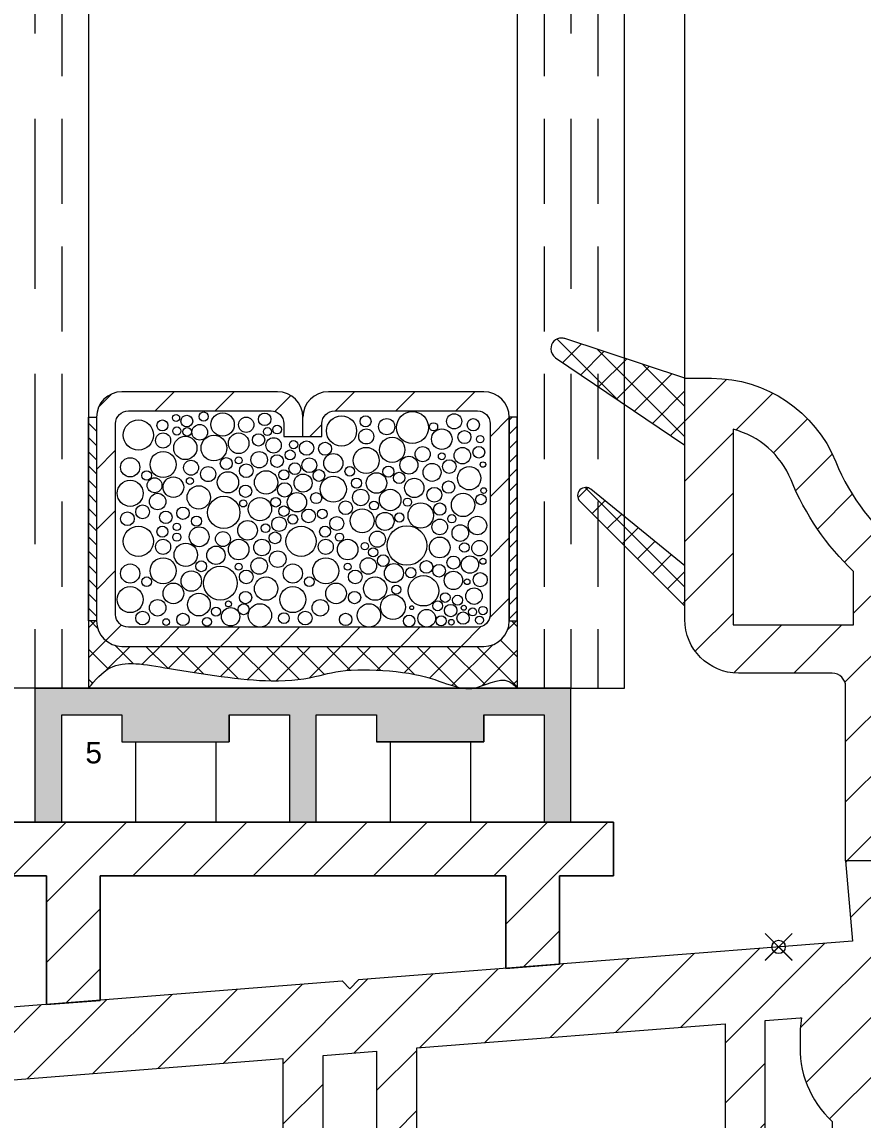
# Model space of a CAD drawing. Header units: millimetres. Extents: x -20000 to 230000, y -17405 to 25402.
# Drawn here: x 146578.27 to 146609.65, y -12508.94 to -12467.97 of the extents above; entities that cross this region are included whole.
import ezdxf

# ---------------------------------------------------------------- set-up
doc = ezdxf.new("R2010")
doc.units = ezdxf.units.MM
doc.header["$PDMODE"] = 35
doc.header["$PDSIZE"] = 0.5
doc.linetypes.add('CACHE', pattern=[9.524999999999999, 6.35, -3.175])
doc.layers.get('0').update_dxf_attribs({"lineweight": 13})
doc.layers.get('Defpoints').update_dxf_attribs({"true_color": 0xc2a584})
doc.layers.add('0 - Invisible', color=43, linetype='Continuous', lineweight=0, plot=False)
for name, color, linetype, lineweight in [('1 - Acier', 160, 'Continuous', 13), ('1 - Cotation', 32, 'Continuous', 13), ('1 - Joint', 7, 'Continuous', 13), ('1 - PVC', 7, 'Continuous', 13), ('1 - Silicone', 40, 'Continuous', 13), ('1 - Vitrage', 252, 'Continuous', 13)]:
    doc.layers.add(name, color=color, linetype=linetype, lineweight=lineweight)
doc.styles.get("Standard").update_dxf_attribs({"font": 'ARIALUNI.TTF'})
doc.styles.add('Texte Poralu', font='tahomabd.ttf')
doc.dimstyles.new('100 - 1000', dxfattribs={"dimtxt": 15, "dimasz": 15, "dimexe": 5, "dimexo": 2.5, "dimgap": 8, "dimtad": 1, "dimdec": 1, "dimtxsty": 'Texte Poralu', "dimcen": 10, "dimazin": 0, "dimtfac": 1, "dimtdec": 1, "dimtmove": 0, "dimatfit": 3, "dimfxl": 1, "dimarcsym": 0})
doc.dimstyles.new('30 - 1000', dxfattribs={"dimtxt": 10, "dimasz": 10, "dimexe": 5, "dimexo": 2.5, "dimgap": 5, "dimtad": 1, "dimdec": 1, "dimtxsty": 'Texte Poralu', "dimcen": 5, "dimazin": 0, "dimtfac": 1, "dimtdec": 1, "dimtmove": 0, "dimatfit": 3, "dimfxl": 1, "dimarcsym": 0})
pattern_1 = [(45, (-2912.384163688289, -784.688370395525), (-0.561266007566822, 0.5612660075668221), []), (135, (-2912.384163688289, -784.688370395525), (-0.5612660075668221, -0.561266007566822), [])]

# ---------------------------------------------------------------- blocks, each defined once
blk = doc.blocks.new('*D1694')
at = {"layer": 'Defpoints', "color": 0, "lineweight": -2, "transparency": 16777216}
blk.add_line((147840.0000000001, -11795.66835877718), (147875.9922766959, -11795.66835877718), dxfattribs=at)
at = {"layer": 'Defpoints', "color": 0, "transparency": 16777216}
for p in [(147837.5000000001, -11795.66835877718), (147837.5000000002, -11795.66835877718), (143000, -14005.6683587772)]:
    blk.add_point(p, dxfattribs=at)
at = {"layer": 'Defpoints', "color": 0, "transparency": 16777216, "insert": (147859.2461383481, -11785.46352331714), "char_height": 10, "attachment_point": 5, "style": 'Texte Poralu'}
blk.add_mtext('2210', dxfattribs=at)
blk = doc.blocks.new('*D1695')
at = {"layer": 'Defpoints', "color": 0, "lineweight": -2, "transparency": 16777216}
blk.add_line((148120.0000000001, -11615.66835877718), (148155.9922766959, -11615.66835877718), dxfattribs=at)
at = {"layer": 'Defpoints', "color": 0, "transparency": 16777216}
for p in [(148117.5000000001, -11615.66835877718), (148117.5000000002, -11615.66835877718), (143000, -14005.6683587772)]:
    blk.add_point(p, dxfattribs=at)
at = {"layer": 'Defpoints', "color": 0, "transparency": 16777216, "insert": (148139.2461383481, -11605.46016535878), "char_height": 10, "attachment_point": 5, "style": 'Texte Poralu'}
blk.add_mtext('2390', dxfattribs=at)
blk = doc.blocks.new('*D1696')
at = {"layer": 'Defpoints', "color": 0, "lineweight": -2, "transparency": 16777216}
blk.add_line((148420.0000000001, -11505.6683587772), (148455.9922766959, -11505.6683587772), dxfattribs=at)
at = {"layer": 'Defpoints', "color": 0, "transparency": 16777216}
for p in [(148417.5000000001, -11505.6683587772), (148417.5000000001, -11505.6683587772), (143000, -14005.6683587772)]:
    blk.add_point(p, dxfattribs=at)
at = {"layer": 'Defpoints', "color": 0, "transparency": 16777216, "insert": (148439.246138348, -11495.46352331716), "char_height": 10, "attachment_point": 5, "style": 'Texte Poralu'}
blk.add_mtext('2500', dxfattribs=at)
blk = doc.blocks.new('*D1697')
at = {"layer": 'Defpoints', "color": 0, "lineweight": -2, "transparency": 16777216}
blk.add_line((147750.0000000001, -11805.66835877718), (147785.9922766962, -11805.66835877718), dxfattribs=at)
at = {"layer": 'Defpoints', "color": 0, "transparency": 16777216}
for p in [(147747.5000000001, -11805.66835877718), (147747.5000000005, -11805.66835877718), (143000, -14005.6683587772)]:
    blk.add_point(p, dxfattribs=at)
at = {"layer": 'Defpoints', "color": 0, "transparency": 16777216, "insert": (147769.2461383484, -11795.46352331714), "char_height": 10, "attachment_point": 5, "style": 'Texte Poralu'}
blk.add_mtext('2200', dxfattribs=at)
blk = doc.blocks.new('Rehau - DL178')
at = {"layer": '1 - PVC', "linetype": 'ByBlock'}
h = blk.add_hatch(dxfattribs=at)
h.set_pattern_fill('ANSI31', color=256, scale=0.5, style=0)
h.set_pattern_definition([(45, (178, 0), (-1.122532015133644, 1.122532015133644), [])])
h.paths.add_polyline_path([(121.7999999146963, 17.00058414602526, -0.4142991111666965), (119.8000000000029, 15), (118, 15), (3, 15), (3, 6.5), (3.766506847430719, 2.364487062906846, -0.04585421524098007), (3.799999999572024, 1.999958484385079, -0.4142074825651207), (1.80000000000291, 0), (0, 0), (1.455191522836685e-11, 32.0575640273164, -0.3969634610393625), (0.9407820716151036, 33.05580910592107), (118, 39.99999999999999), (118, 82.11598111863714, -0.3394542588634028), (119.4823619097879, 84.04783277120441), (130.5, 87), (132, 87), (132, 83.99474411166739, -0.3394542588643648), (131.8517638090125, 83.80155894643394), (130.7517638090212, 83.50681483471999, -0.4931454260308514), (130.5, 83.70000000001164), (130.5, 84.84096761187539), (127, 83.9031454383512), (127, 80.0968545616488), (130.5, 79.15903238812461), (130.5, 80.29999999998836, -0.4931454260311683), (130.7517638090212, 80.49318516528001), (131.851763809027, 80.19844105356606, -0.3394542588634323), (132, 80.00525588833261), (132, 77.5), (130.5, 77.5), (130.5, 62.22787593817338, 0.4374089726786848), (131.5784590957337, 61.23095860442845), (147.7210279193532, 62.50140632339753), (147.7218878971762, 62.50147400511195), (148, 62.22336190228818), (148.3256274349114, 62.5489893372287), (166.7624659905705, 63.99999999999999), (166.5, 67), (169, 67), (169, 61.5), (168.5, 61.5, 0.4142135623733614), (167.5, 60.5), (167.5, 60, 0.4142135623730951), (168.5, 59), (174.3000000000029, 59, 0.4142135623730951), (175.3000000000029, 60), (175.3000000000029, 64.29999999998836), (173, 64.29999999998836), (173, 67), (177, 67, -0.4142135623730951), (178, 66), (178, 25.90000000002328), (178, 3, -0.4142135623730951), (175, 0), (175, 15.40000000002328, -0.2360679774998377), (174.1999999999971, 17, -0.0458490148789121), (174.2334931525693, 17.36448706290685), (175, 21.5), (175, 23), (169.6999999999971, 23, 0.414213562373124), (168.6999999999971, 22), (168.6999999999971, 21.5, 0.4142135623730951), (169.6999999999971, 20.5), (170.1999999999971, 20.5), (170.1999999999971, 16, -0.4142135623730951), (169.6999999999971, 15.5), (161, 15.5), (161, 18.20000000001164), (166, 18.20000000001164), (166, 23.20000000001164), (148, 23.20000000001164), (134, 23.20000000001164), (134, 18.20000000001164), (139, 18.20000000001164), (139, 15.5), (131.8000000000029, 15.5, -0.4142135623730951), (131.3000000000029, 16), (131.3000000000029, 23), (121, 23), (121, 21.5), (121.7665068474307, 17.36448706290685, -0.0457758433759491)])
h.paths.add_polyline_path([(145.5, 59.61825869936728), (145.5, 56.90000000002328), (147, 56.90000000002328), (147, 59.73631125956308), (149, 59.89371467323507), (149, 56.90000000002328), (150.5, 56.90000000002328), (150.5, 60.01176723343088), (162, 60.91683686192845), (162, 56.90000000002328), (163.5, 56.90000000002328), (163.5, 61.03488942218245), (164.8000000000029, 61.13720164104598), (164.8560553819698, 61.1416132953018, 0.0605511267435118), (164.8084556077374, 60.25, 0.22796380476052), (166, 57.27236366062425), (166, 57.10172465076903), (166, 25.90000000002329), (130.1999999999971, 25.90000000002328), (130.1999999999971, 57.56843380007194), (130.1999999999971, 58.41412258491619), (133.6999999999971, 58.68957855878398)], flags=16)
h.paths.add_polyline_path([(128.1999999999971, 43), (120.6999999999971, 42.99999999999999), (120.6999999999971, 67), (128.1999999999971, 67)], flags=16)
h.paths.add_polyline_path([(128.1999999999971, 69), (120.6999999999971, 69), (120.6999999999971, 81.57885222707408), (124.6999999999971, 82.65064899681603), (124.6999999999971, 80.48051805567229, 0.339454258863445), (126.7753066737205, 77.77592574205482), (128.1999999999971, 77.39418031577952)], flags=16)
h.paths.add_polyline_path([(128.1999999999971, 41.00000000000001), (128.1999999999971, 25.70000000001164), (126.3000000000029, 25.70000000001164), (124, 25.70000000001164), (120, 25.70000000001165), (120, 37.413897450082, 0.3275382217185201), (120.6999999999971, 38.3678366515087), (120.6999999999971, 41)], flags=16)
h.paths.add_polyline_path([(168.3000000000029, 56.29999999998835), (168.6999999999971, 56.29999999998835), (168.6999999999971, 55.5, 0.5773502691896265), (170.1999999999971, 54.63397459621774), (170.1999999999971, 56.29999999998836), (171.8000000000029, 56.29999999998836), (171.8000000000029, 54.63397459621774, 0.5773502691896188), (173.3000000000029, 55.5), (173.3000000000029, 56.29999999998835), (175.3000000000029, 56.29999999998836), (175.3000000000029, 45), (168.3000000000029, 44.99999999999999)], flags=16)
h.paths.add_polyline_path([(168.3000000000029, 43), (175.3000000000029, 43), (175.3000000000029, 25.70000000001164), (168.3000000000029, 25.70000000001164)], flags=16)
h.paths.add_polyline_path([(118, 37.29525338229724), (118, 17.70000000001165), (115.3000000000029, 17.70000000001164), (82.30000000000291, 17.70000000001164), (82.30000000000292, 35.17745677212952)], flags=16)
h.paths.add_polyline_path([(80, 35.04101609415375), (80, 17.70000000001164), (62.30000000000292, 17.70000000001164), (62.30000000000292, 33.99101609416539)], flags=16)
h.paths.add_polyline_path([(60, 33.85457541618962), (60.00000000000001, 17.70000000001164), (42.30000000000291, 17.70000000001164), (42.3000000000029, 32.80457541620126)], flags=16)
h.paths.add_polyline_path([(40, 32.66813473822549), (40, 17.70000000001164), (22.30000000000291, 17.70000000001164), (22.30000000000291, 31.61813473823713)], flags=16)
h.paths.add_polyline_path([(20, 31.48169406026136), (20, 17.70000000001164), (2.700000000011641, 17.70000000001164), (2.700000000011641, 30.4554228738416)], flags=16)
at = {"layer": '0 - Invisible'}
blk.add_point((164, 63.78258921149849), dxfattribs=at)
at = {"layer": '1 - PVC', "linetype": 'ByBlock'}
blk.add_lwpolyline([(169, 67), (166.5, 67), (166.7624659905705, 64), (148.3256274349114, 62.5489893372287), (148, 62.22336190228816), (147.7218878971762, 62.50147400511196), (147.7210279193532, 62.50140632339753), (131.5784590957337, 61.23095860442845, -0.437408972678685)], format="xyb", dxfattribs=at)
blk.add_lwpolyline([(145.5, 59.61825869936729), (145.5, 56.90000000002328), (147, 56.90000000002328), (147, 59.73631125956308), (149, 59.89371467323508), (149, 56.90000000002328), (150.5, 56.90000000002328), (150.5, 60.01176723343087), (162, 60.91683686192846), (162, 56.90000000002328), (163.5, 56.90000000002328), (163.5, 61.03488942218246), (164.8000000000029, 61.13720164104598), (164.8560553819698, 61.1416132953018, 0.0605511267435118), (164.8084556077374, 60.25, 0.2279638047605199), (166, 57.27236366062425), (166, 57.10172465076903), (166, 25.90000000002328), (130.1999999999971, 25.90000000002328), (130.1999999999971, 57.56843380007194), (130.1999999999971, 58.41412258491619), (133.6999999999971, 58.68957855878398), (145.5, 59.61825869936729)], format="xyb", close=True, dxfattribs=at)
blk = doc.blocks.new('*U368')
blk.add_blockref('Rehau - DL178', (-75, -10.00000000001819))
blk = doc.blocks.new('*D1764')
at = {"layer": '1 - Cotation', "color": 0, "lineweight": -2, "transparency": 16777216}
for p, q in [((146520.0000000001, -11805.66835877718), (146867.4999999999, -11805.66835877718)), ((146862.4999999999, -11820.66835877718), (146862.4999999999, -12541.26779066064)), ((146620, -12556.26779066064), (146867.4999999999, -12556.26779066064))]:
    blk.add_line(p, q, dxfattribs=at)
at = {"layer": '1 - Cotation', "color": 0, "transparency": 16777216}
for points in [[(146859.9999999999, -11820.66835877718), (146864.9999999999, -11820.66835877718), (146862.4999999999, -11805.66835877718)], [(146859.9999999999, -12541.26779066064), (146864.9999999999, -12541.26779066064), (146862.4999999999, -12556.26779066064)]]:
    blk.add_solid(points, dxfattribs=at)
at = {"layer": 'Defpoints', "color": 0, "transparency": 16777216}
for p in [(146517.5000000001, -11805.66835877718), (146617.5, -12556.26779066064), (146862.4999999999, -12556.26779066064)]:
    blk.add_point(p, dxfattribs=at)
at = {"layer": '1 - Cotation', "color": 0, "transparency": 16777216, "insert": (146846.9999999999, -12180.96807471888), "char_height": 15, "attachment_point": 5, "rotation": 90, "style": 'Texte Poralu'}
blk.add_mtext('H', dxfattribs=at)
blk = doc.blocks.new('*U291')
at = {"layer": '1 - Acier'}
h = blk.add_hatch(dxfattribs=at)
h.set_pattern_fill('ANSI31', color=256, scale=0.5, style=0)
h.set_pattern_definition([(45, (-53.19801074219868, 0), (-1.122532015133644, 1.122532015133644), [])])
h.paths.add_polyline_path([(-1.1875, 10.3477518648142, -0.4142135623730951), (-0.7124999999941792, 9.872751864837483), (-0.7124999999941792, 9.38908773806179), (0, 9.38908773806179), (0, 10.11025186482584, 0.4142135623730951), (-0.9499999999970896, 11.06025186483748), (-6.75, 11.06025186483748, 0.4142135623730951), (-7.69999999999709, 10.11025186482584), (-7.69999999999709, 2.510251864849124, 0.4142135623730951), (-6.75, 1.560251864837483), (6.75, 1.560251864837483, 0.4142135623730951), (7.69999999999709, 2.510251864849124), (7.69999999999709, 10.11025186482584, 0.4142135623730951), (6.75, 11.06025186483748), (0.9499999999970896, 11.06025186483748, 0.4142135623730951), (0, 10.11025186482584), (0, 9.38908773806179), (0.7124999999941792, 9.38908773806179), (0.7124999999941792, 9.872751864837483, -0.4142135623730951), (1.1875, 10.3477518648142), (6.51249999999709, 10.3477518648142, -0.4142135623730951), (6.98750000000291, 9.872751864837483), (6.98750000000291, 2.747751864837483, -0.4142135623730951), (6.51249999999709, 2.272751864860766), (-6.51249999999709, 2.272751864860766, -0.4142135623730951), (-6.98750000000291, 2.747751864837483), (-6.98750000000291, 9.872751864837483, -0.4142135623730951), (-6.51249999999709, 10.3477518648142)])
at = {"layer": '1 - Silicone'}
h = blk.add_hatch(dxfattribs=at)
h.set_pattern_fill('ANSI31', color=256, scale=3, style=0)
h.set_pattern_definition([(135, (89.459622366252, 19.91780985944206), (0.2651650429449553, 0.2651650429449554), [])])
h.paths.add_polyline_path([(-8, 2.510251864849124), (-7.69999999999709, 2.510251864849124), (-7.69999999999709, 10.11025186482584), (-8, 10.11025186482584)])
h = blk.add_hatch(dxfattribs=at)
h.set_pattern_fill('ANSI31', color=256, scale=3, style=0)
h.set_pattern_definition([(45, (-89.459622366252, 19.91780985944206), (-0.2651650429449553, 0.2651650429449554), [])])
h.paths.add_polyline_path([(8, 10.11025186482584), (7.69999999999709, 10.11025186482584), (7.69999999999709, 2.510251864849124), (8, 2.510251864849124)])
h = blk.add_hatch(dxfattribs=at)
h.set_pattern_fill('ANSI37', color=256, scale=0.25, style=0)
h.set_pattern_definition([(45, (-53.19801074219868, 0), (-0.561266007566822, 0.5612660075668221), []), (135, (-53.19801074219868, 0), (-0.5612660075668221, -0.561266007566822), [])])
edge = h.paths.add_edge_path()
edge.add_arc((-6.749999999992724, 2.510251864841848), 0.9500000000043655, 179.9999999995612, 269.99999999956117, ccw=False)
edge.add_line((-7.69999999999709, 2.510251864849124), (-8, 2.510251864849124))
edge.add_line((-8, 2.510251864849124), (-8, 0))
edge.add_spline(control_points=[(-8, 0), (-7.749158888022066, 0.2996287426212803), (-7.065668919633026, 1.116054878686555), (-5.050182198901894, 0.7290615459787659), (-1.226558868540451, 0.1279857424087822), (0.4831784656707896, 0.4120076916296966), (1.645613551969291, 0.7486455142498016), (4.917681798557169, 0.5669472817680798), (6.112650846815086, -0.4317161049693823), (7.446598670867388, 0.541274897637777), (7.900112834409811, 0.09769838355714455), (8, 0)], knot_values=[0, 0, 0, 0, 1.112924404751499, 3.032488016889314, 5.381324647368125, 7.006547889452079, 8.100712161957654, 8.980185514189818, 10.78481852566003, 12.19025272182816, 12.5872383566303, 12.5872383566303, 12.5872383566303, 12.5872383566303], degree=3, periodic=0)
edge.add_line((8, -1.313833515139207e-16), (8, 2.510251864849124))
edge.add_line((8, 2.510251864849124), (7.69999999999709, 2.510251864849124))
edge.add_arc((6.749999999992724, 2.510251864841848), 0.9500000000043655, -89.99999999956123, 4.3877435018657707e-10, ccw=False)
edge.add_line((6.75, 1.560251864837483), (-6.75, 1.560251864837483))
at = {"layer": '0 - Invisible'}
for p, q in [((-8, 2.510251864849124), (-8, 0)), ((8, 2.510251864849124), (8, -1.307277034172193e-16))]:
    blk.add_line(p, q, dxfattribs=at)
at = {"layer": '1 - Acier'}
blk.add_lwpolyline([(0, 9.38908773806179), (0, 10.11025186482584, 0.414213562373095), (-0.9499999999970896, 11.06025186483748), (-6.75, 11.06025186483748, 0.414213562373095), (-7.69999999999709, 10.11025186482584), (-7.69999999999709, 2.510251864849124, 0.414213562373095), (-6.75, 1.560251864837483), (6.75, 1.560251864837483, 0.414213562373095), (7.69999999999709, 2.510251864849124), (7.69999999999709, 10.11025186482584, 0.414213562373095), (6.75, 11.06025186483748), (0.9499999999970896, 11.06025186483748, 0.414213562373095), (0, 10.11025186482584)], format="xyb", dxfattribs=at)
blk.add_lwpolyline([(0.7124999999941792, 9.38908773806179), (0.7124999999941792, 9.872751864837483, -0.414213562373095), (1.1875, 10.3477518648142), (6.51249999999709, 10.3477518648142, -0.414213562373095), (6.98750000000291, 9.872751864837483), (6.98750000000291, 2.747751864837483, -0.414213562373095), (6.51249999999709, 2.272751864860766), (-6.51249999999709, 2.272751864860766, -0.414213562373095), (-6.98750000000291, 2.747751864837483), (-6.98750000000291, 9.872751864837483, -0.414213562373095), (-6.51249999999709, 10.3477518648142), (-1.1875, 10.3477518648142, -0.414213562373095), (-0.7124999999941792, 9.872751864837483), (-0.7124999999941792, 9.38908773806179)], format="xyb", close=True, dxfattribs=at)
at = {"layer": '1 - PVC'}
for centre, radius in [((-3.704551276110578, 10.13459974146099), 0.1706840304579873), ((-2.9942533528083, 9.836914076586254), 0.4350627535295644), ((-1.424754199746531, 10.03242908604443), 0.23174295410294), ((4.086012864951044, 9.723909323860426), 0.5965953680038724), ((-6.137497066985816, 9.444137261423748), 0.5630221853439252), ((-5.241780187585391, 9.8022279246361), 0.2047352622431617), ((-4.729942031975952, 10.08358506078366), 0.1304911944690592), ((-4.331740212684963, 9.965691577497637), 0.2186615354125711), ((-3.849088644201402, 9.547813578421483), 0.2933412438399373), ((-2.115735816900269, 9.827806057000998), 0.2860947211152762), ((1.441539900013595, 9.597604605660308), 0.5630221853439252), ((2.33725677941402, 9.95569526887266), 0.2047352622431617), ((3.126904186618049, 9.7572517155495), 0.3023552766260995), ((4.87468716406147, 9.751072239887435), 0.153551232507084), ((5.642444611657993, 9.955695558921434), 0.2826706941264143), ((6.359018029499566, 9.827806057000998), 0.2288759560871696), ((-5.21618795854738, 9.239514232438523), 0.2815106643214449), ((-4.704349802937941, 9.597604895650875), 0.153551232507084), ((-4.322448524762876, 9.564384946745122), 0.159941097440524), ((-3.321527250576764, 8.959829485131195), 0.479233124035237), ((-2.397246909575188, 9.13720257289242), 0.3838787237936003), ((-1.655081691031228, 9.265092074812856), 0.2303274912864026), ((-1.322386568615912, 9.572027053276543), 0.1491651863775305), ((-0.9640996455273125, 9.64876058039954), 0.1638331219848229), ((2.362849008452031, 9.392981576675083), 0.2815106643214449), ((5.181790057424223, 9.290669917187188), 0.3838787237936003), ((6.026323335448978, 9.367403734300751), 0.2427728045124336), ((6.61493732148665, 9.290669917187188), 0.1378062042965978), ((-4.386974135530181, 8.961626380507369), 0.4350627535295644), ((-1.092059505681391, 9.060469045769423), 0.286121301862599), ((-0.3498938587872544, 9.086046888143755), 0.1556669747409229), ((0.1363524961197982, 8.958157386281528), 0.2671750342862675), ((0.8273341132880887, 8.932579253916629), 0.241396616526147), ((3.331837526406161, 8.89254573659855), 0.4718566315283974), ((4.469553095346782, 8.732422394386958), 0.2818196533036593), ((6.563753291746252, 8.8046897520544), 0.2186426451905882), ((-5.21618795854738, 8.344287429295946), 0.4862459265646066), ((-2.859523877559695, 8.382427108968841), 0.2228452763525326), ((-2.397246909575188, 8.49775506358128), 0.1279594318143609), ((-1.629489461993217, 8.523332905955613), 0.3071028933647995), ((-0.9640996455273125, 8.472177221206948), 0.2359395261562955), ((-0.477853290605708, 8.702378382557072), 0.1863038658380646), ((1.134437006650842, 8.395443404093385), 0.3582869231007635), ((2.362849008452031, 8.497754773590714), 0.4862459265646066), ((3.954380619048607, 8.321133011661004), 0.3351559899443361), ((5.181790057424223, 8.65122240781784), 0.1279594318143609), ((5.949547505020746, 8.676800250192173), 0.3071028933647995), ((-6.444599960363121, 8.241976059798617), 0.3582869231007635), ((-4.171716697979718, 8.227095487731276), 0.2791177461331245), ((-3.535752278345171, 7.988507714733714), 0.2815984581081064), ((-2.115735816900269, 8.114086267945822), 0.2559188636287217), ((-0.2987102574115852, 8.190820085059386), 0.2200702266678735), ((0.2387201272504171, 8.318709586921614), 0.2756123009411156), ((1.748642793376348, 8.08850842557149), 0.1791434615503249), ((3.189364977821242, 8.077753517689416), 0.2094311075041148), ((4.819023803225718, 8.050400777196046), 0.333805417815091), ((5.463301150099142, 8.267553612182382), 0.2559188636287217), ((6.205466368643101, 7.832729421847034), 0.4350627535295644), ((6.717304952602717, 8.344287719286513), 0.1023676311216377), ((-5.830394173623063, 7.93504108133493), 0.1791434615503249), ((-5.53449759731302, 7.571228680782951), 0.2767394945523292), ((-4.832309663106571, 7.500216600950807), 0.3838787237934866), ((-4.218175137764774, 7.727159267175011), 0.1299664162407809), ((-2.79809549608035, 7.68063964281464), 0.3971609110899639), ((-1.373570598356309, 7.679262077610474), 0.4350627535295644), ((-0.7081807818904053, 7.960619213699829), 0.1863042777245166), ((0.008393064315896481, 7.653684235236142), 0.3366046100935174), ((0.5970070503390161, 7.93504108133493), 0.2186426451905882), ((1.134437006650842, 7.423483073827811), 0.4862463549151244), ((1.996931690897327, 7.647097596054664), 0.1894763028313595), ((2.74672730389284, 7.653683945187367), 0.3838787237934866), ((3.592520993843209, 7.843158845498692), 0.2104071936765576), ((4.157249139272608, 7.47180047078291), 0.3608901064208443), ((-6.444599960363121, 7.27001572959125), 0.4862463549151244), ((-3.886255396006163, 7.117213119461667), 0.4350627535295644), ((-2.141327617588104, 7.346749256714247), 0.2303270629358849), ((-0.6825889812025707, 7.397905231453478), 0.2671755278788019), ((2.158113317855168, 7.116548095364124), 0.3071033217153172), ((3.256471613014583, 7.021778010268463), 0.400980866707926), ((4.902132789895404, 7.214644779072842), 0.276379983369832), ((5.437709349411307, 7.500216600950807), 0.2303270629358849), ((6.742896753290552, 7.372327389079146), 0.1054638133756591), ((-5.420923649144243, 6.963080751127563), 0.3071033217153172), ((-2.951408347231336, 6.556981076748343), 0.6020465559035129), ((-2.227172892075032, 6.892002234148094), 0.1318541994003092), ((-1.60389766129083, 6.681723904970568), 0.4350623251790466), ((-1.015283675253158, 6.937502908753231), 0.1791434615504386), ((-0.2219344269833528, 6.937502908753231), 0.3619205064893056), ((0.4946389908727724, 7.090970252989791), 0.2062435416014411), ((1.59509156087006, 6.732879589719232), 0.2557790037435552), ((2.651479486492462, 6.813138493278529), 0.1641885285907497), ((3.9012115157675, 6.939520133717451), 0.1532058727340186), ((5.975139305708581, 6.835191249207128), 0.4350623251790466), ((6.640529122174485, 7.039814568241127), 0.1948857575772109), ((-6.546967591479188, 6.323633241758216), 0.2571943040343269), ((-5.983945406129351, 6.579412245482672), 0.2557790037435552), ((-5.113820327431313, 6.374789216497447), 0.23174295410294), ((-4.47402274000342, 6.528256560734008), 0.2303270629358849), ((-0.7081807818904053, 6.604990087857004), 0.1948857575772109), ((0.2131283265480306, 6.425944901246112), 0.2571938778071938), ((0.7249664821574697, 6.502678718359675), 0.1791434615504386), ((2.209297347595566, 6.246899714635219), 0.4469304678795466), ((3.061862370930612, 6.22275853951578), 0.337742012793532), ((4.396252001519315, 6.443177703855326), 0.4744361557911534), ((5.105014226995991, 6.681723904970568), 0.2303270629358849), ((-4.704349802937941, 6.016698553226888), 0.1378060966446493), ((-3.968331972893793, 6.23294094656012), 0.1887313055500331), ((-2.064552215510048, 5.88880905136466), 0.3664117266817788), ((-0.8873242434492568, 6.119010212772992), 0.2756125910329357), ((-0.375485659489641, 6.298055399383884), 0.1809598086996435), ((1.262396438454743, 6.144588055147324), 0.2609819688968519), ((3.598715452477336, 6.366909478529124), 0.170778152640939), ((5.105014226995991, 6.016698553226888), 0.2917816469250122), ((5.556164380570408, 6.320589509210549), 0.1540978381924135), ((6.512569690356031, 6.067854237975553), 0.3442194640872885), ((-6.137497066985816, 5.479562413413078), 0.5630221853439252), ((-5.241780187585391, 5.837653076625429), 0.2047352622431617), ((-4.704349802937941, 5.633030047640204), 0.153551232507084), ((-3.870769249391742, 5.649349264160264), 0.3699154485080606), ((-2.983929255104158, 5.562898631789722), 0.2770954557032161), ((-1.399162399044144, 5.965542578487657), 0.1618488378225483), ((-1.040875475955545, 5.607451915275306), 0.2201093012692652), ((-0.06838276612688787, 5.479562413413078), 0.5630221853439252), ((0.8273341132880887, 5.837653076625429), 0.2047352622431617), ((1.364764497935539, 5.633030047640204), 0.153551232507084), ((2.781046912888996, 5.559704151150072), 0.2986839400837198), ((3.882628139865119, 5.323911548708566), 0.7389233036374208), ((5.872771674592514, 5.786497391876765), 0.3091993208051624), ((-5.21618795854738, 5.274939384369645), 0.2815106643214449), ((-4.370971784053836, 4.975713158666622), 0.4350627535295644), ((-2.397246909575188, 5.17262772488175), 0.3838787237936003), ((-1.527121830862598, 5.249361252004746), 0.3091993208051624), ((0.8529263423261, 5.274939384369645), 0.2815106643214449), ((1.671867391298292, 5.17262772488175), 0.3838787237936003), ((2.311664978726185, 5.300517226743978), 0.1378060966446493), ((5.105014226995991, 5.249361252004746), 0.3872722664144502), ((6.026323335448978, 5.249361252004746), 0.1791430331998072), ((6.589345092434087, 5.223783409630414), 0.2861213537115745), ((-3.243580312817357, 4.9579438600922), 0.3418810529800306), ((-0.938507844824926, 4.814537061669398), 0.3091993208051624), ((2.622055807965808, 5.065358271676814), 0.1704230043335194), ((2.996820555301383, 4.757090889674146), 0.2163009530602672), ((5.61685238260543, 4.68664755980717), 0.2427727128522347), ((6.231058597681113, 4.609913742635399), 0.3236971775936311), ((-6.444599960363121, 4.277401211787947), 0.3582869231007635), ((-5.21618795854738, 4.379712581285276), 0.4862459265646066), ((-3.795403336058371, 4.547453097504331), 0.2018763355555447), ((-3.07942715898389, 3.916942480660509), 0.6303294889695862), ((-2.397246909575188, 4.533180215512402), 0.1279594318143609), ((-1.629489461993217, 4.558758057886735), 0.3071028933647995), ((-0.375485659489641, 4.277401211787947), 0.3582869231007635), ((0.8529263423261, 4.379712581285276), 0.4862459265646066), ((1.671867391298292, 4.533180215512402), 0.1279594318143609), ((2.439624838880263, 4.558758057886735), 0.3071028933647995), ((3.39842795667937, 4.293691541446606), 0.3549027851979092), ((4.608928414585534, 4.523694147734204), 0.2385236552073018), ((5.079422426308156, 4.379712581285276), 0.2359395890329825), ((6.717304952602717, 4.737803244555835), 0.1144380428609179), ((-5.830394173623063, 3.97046623332426), 0.1791434615503249), ((-4.163973624701612, 3.994408636237495), 0.3807645178774328), ((-2.115735816900269, 4.149511419935152), 0.2559188636287217), ((-1.373570598356309, 3.714687229541596), 0.4350627535295644), ((0.2387201272504171, 3.97046623332426), 0.1791434615503249), ((1.953378483973211, 4.149511419935152), 0.2559188636287217), ((2.69554370251717, 3.714687229541596), 0.4350627535295644), ((4.026133098173887, 4.309264634590363), 0.1920535013713769), ((4.499492978735361, 3.632633703469764), 0.5666972293700361), ((5.61685238260543, 4.021621918072924), 0.3433143821181857), ((6.61493732148665, 4.047200050437823), 0.2634507176108702), ((-6.444599960363121, 3.30544088158058), 0.4862463549151244), ((-4.832309663106571, 3.535641752940137), 0.3838787237934866), ((-0.375485659489641, 3.30544088158058), 0.4862463549151244), ((1.236804637766909, 3.535641752940137), 0.3838787237934866), ((3.484117967775092, 3.675759192148689), 0.1674285200812467), ((6.128690966565046, 3.97046623332426), 0.1055147284599594), ((6.384609830187401, 3.433330383442808), 0.3071028933646858), ((-5.420923649144243, 2.998505903058685), 0.3071033217153172), ((-3.879544732451905, 3.117324044811539), 0.4219539562993267), ((-2.141327617588104, 3.382174408703577), 0.2303270629358849), ((0.6481906517292373, 2.998505903058685), 0.3071033217153172), ((1.927786683270824, 3.382174408703577), 0.2303270629358849), ((3.360228795092553, 3.026281346479664), 0.4631901307601599), ((5.309749489242677, 3.382174408703577), 0.1809602327496846), ((5.770404043461895, 3.279862749215681), 0.1863043573527316), ((-5.983945406129351, 2.614837397472002), 0.2557790037435552), ((-3.242547903035302, 2.856374907307327), 0.1705832651466646), ((-2.695370723726228, 2.665704343962716), 0.3427093886289571), ((-2.778479710395914, 3.144277475221315), 0.1121041950472819), ((-2.213751565024722, 2.942825539706973), 0.2027216166904365), ((-1.60389766129083, 2.717149056959897), 0.4350623251790466), ((0.08516889474412892, 2.614837397472002), 0.2557790037435552), ((2.46521663958265, 2.717149056959897), 0.4350623251790466), ((4.060202620690688, 3.001524121500552), 0.07247477959026583), ((4.618736307427753, 2.607205417181831), 0.330207592204367), ((5.028238396567758, 3.075239720230456), 0.1863042777245166), ((5.514484751489363, 2.89619424357079), 0.2317433478286518), ((6.000731106396415, 2.998505903058685), 0.09225758446010592), ((6.333426228811732, 2.845038558822125), 0.1492033859373313), ((6.717304952602717, 2.89619424357079), 0.1556669747410257), ((-5.102950312546454, 2.466648268920835), 0.1249587126026353), ((-4.47402274000342, 2.563681712723337), 0.2303270629358849), ((-3.576532464358024, 2.47403550540912), 0.1654692380745701), ((-0.7081807818904053, 2.614837397472002), 0.1998345246477051), ((1.59509156087006, 2.563681712723337), 0.2303270629358849), ((3.964704716752749, 2.506379621918313), 0.2172924322320502), ((5.156198256736388, 2.512525737984106), 0.186304357352841), ((5.540076980527374, 2.461370053235441), 0.1055147284599594), ((5.975139305708581, 2.614837397472002), 0.2288759560871696), ((6.589345092434087, 2.538103580358438), 0.1492039024407745)]:
    blk.add_circle(centre, radius, dxfattribs=at)
at = {"layer": '1 - Silicone'}
for points in [[(-8, 10.11025186482584), (-7.69999999999709, 10.11025186482584), (-7.69999999999709, 2.510251864849124), (-8, 2.510251864849124)], [(8, 10.11025186482584), (7.69999999999709, 10.11025186482584), (7.69999999999709, 2.510251864849124), (8, 2.510251864849124)]]:
    blk.add_lwpolyline(points, close=True, dxfattribs=at)
blk.add_open_spline([(-8, 0), (-7.749158888022066, 0.2996287426212803), (-7.065668919633026, 1.116054878686555), (-5.050182198901894, 0.7290615459787659), (-1.226558868540451, 0.1279857424087822), (0.4831784656707896, 0.4120076916296966), (1.645613551969291, 0.7486455142498016), (4.917681798557169, 0.5669472817680798), (6.112650846815086, -0.4317161049693823), (7.446598670867388, 0.541274897637777), (7.900112834409811, 0.09769838355714455), (8, 0)], degree=3, knots=[0, 0, 0, 0, 1.112924404751499, 3.032488016889314, 5.381324647368125, 7.006547889452079, 8.100712161957654, 8.980185514189818, 10.78481852566003, 12.19025272182816, 12.5872383566303, 12.5872383566303, 12.5872383566303, 12.5872383566303], dxfattribs=at)
blk = doc.blocks.new('*U421')
at = {"layer": '1 - PVC', "linetype": 'ByBlock', "lineweight": -2}
h = blk.add_hatch(color=0, dxfattribs=at)
h.dxf.hatch_style = 1
h.paths.add_polyline_path([(-2.75, 4), (-0.5, 4), (-0.5, 0), (0.5, 0), (0.5, 4), (2.75, 4), (2.75, 3), (6.75, 3), (6.75, 4), (9, 4), (9, 0), (10, 0), (10, 5), (-10, 5), (-10, 0), (-9, 0), (-9, 4), (-6.75, 4), (-6.750000000000001, 3), (-2.75, 3)])
at = {"layer": '1 - PVC', "color": 0, "linetype": 'ByBlock', "lineweight": -2}
for p, q in [((10, 5), (-10, 5)), ((-10, 5), (-10, 0)), ((10, 5), (-10, 5)), ((-10, 5), (10, 5)), ((-10, 5), (-10, 0)), ((10, 0), (10, 5)), ((10, 0), (10, 5)), ((-9, 0), (-9, 4)), ((-9, 4), (-6.75, 4)), ((-9, 0), (-9, 4)), ((-9, 4), (-6.75, 4)), ((-6.75, 4), (-6.750000000000001, 3)), ((-6.75, 4), (-6.750000000000001, 3)), ((-2.75, 4), (-0.5, 4)), ((-2.75, 3), (-2.75, 4)), ((-2.75, 4), (-0.5, 4)), ((-2.75, 4), (-2.75, 3)), ((-0.5, 4), (-0.5, 0)), ((-0.5, 4), (-0.5, 0)), ((0.5, 0), (0.5, 4)), ((0.5, 4), (2.75, 4)), ((0.5, 0), (0.5, 4)), ((0.5, 4), (2.75, 4)), ((2.75, 4), (2.75, 3)), ((2.75, 4), (2.75, 3)), ((6.75, 3), (6.75, 4)), ((6.75, 4), (9, 4)), ((6.75, 4), (9, 4)), ((6.75, 4), (6.75, 3)), ((9, 4), (9, 0)), ((9, 4), (9, 0)), ((-6.750000000000001, 3), (-2.75, 3)), ((-6.750000000000001, 3), (-2.75, 3)), ((-6.250000000000001, 3), (-6.25, 0)), ((-3.25, 3), (-3.25, 0)), ((2.75, 3), (6.75, 3)), ((6.75, 3), (2.75, 3)), ((3.25, 3), (3.25, 0)), ((6.25, 3), (6.25, 0)), ((-10, 0), (-9, 0)), ((-10, 0), (10, 0)), ((-0.5, 0), (0.5, 0)), ((9, 0), (10, 0))]:
    blk.add_line(p, q, dxfattribs=at)
at = {"color": 0, "linetype": 'ByBlock', "lineweight": -2}
blk.add_text('5', height=0.8000000000465661, dxfattribs=at).set_placement((-8.117477272870019, 2.194014751235954))
blk = doc.blocks.new('Rehau - Support calle de vitrage')
at = {"layer": '1 - PVC'}
h = blk.add_hatch(dxfattribs=at)
h.set_pattern_fill('ANSI31', color=256, scale=0.5, angle=180, style=0)
h.set_pattern_definition([(225, (-99742.68553585748, -319414.7135029583), (1.122532015133644, -1.122532015133644), [])])
h.paths.add_polyline_path([(7.570718391056289, 4.053241334130234), (7.570718391056289, 0.5969900599761786), (9.570718391056289, 0.7547003403619783), (9.570718391056289, 4.053241334130234), (11.58560638480412, 4.053241334130234), (11.58560638480412, 6.053241334130234), (-11.58560638480412, 6.053241334130234), (-11.58560638480412, 4.053241334130234), (-9.570718391056289, 4.053241334130234), (-9.570718391056289, -0.7547003404738462), (-7.570718391056289, -0.5969900600880464), (-7.570718391056289, 4.053241334130234)])
for p, q in [((-11.58560638480412, 4.053241334130234), (-11.58560638480412, 6.053241334130234)), ((-11.58560638480412, 6.053241334130234), (11.58560638480412, 6.053241334130234)), ((11.58560638480412, 6.053241334130234), (11.58560638480412, 4.053241334130234)), ((-9.570718391056289, 4.053241334130234), (-11.58560638480412, 4.053241334130234)), ((-9.570718391056289, -0.7547003404738462), (-9.570718391056289, 4.053241334130234)), ((7.570718391056289, 4.053241334130234), (-7.570718391056289, 4.053241334130234)), ((-7.570718391056289, 4.053241334130234), (-7.570718391056289, -0.5969900600880464)), ((7.570718391056289, 0.5969900599761786), (7.570718391056289, 4.053241334130234)), ((11.58560638480412, 4.053241334130234), (9.570718391056289, 4.053241334130234)), ((9.570718391056289, 4.053241334130234), (9.570718391056289, 0.7547003403619783)), ((9.570718391056289, 0.7547003403619783), (7.570718391056289, 0.5969900599761786)), ((-7.570718391056289, -0.5969900600880464), (-9.570718391056289, -0.7547003404738462))]:
    blk.add_line(p, q, dxfattribs=at)
blk.add_lwpolyline([(-11.58560638480412, 6.053241334130234), (-11.58560638480412, 4.053241334130234), (-9.570718391056289, 4.053241334130234), (-9.570718391056289, -0.7547003404738462), (-7.570718391056289, -0.5969900600880464), (-7.570718391056289, 4.053241334130234), (7.570718391056289, 4.053241334130234), (7.570718391056289, 0.5969900599761786), (9.570718391056289, 0.7547003403619783), (9.570718391056289, 4.053241334130234), (11.58560638480412, 4.053241334130234), (11.58560638480412, 6.053241334130234)], close=True, dxfattribs=at)
blk = doc.blocks.new('Rehau - Doucine 16.5x18')
at = {"layer": '1 - Joint', "linetype": 'ByBlock'}
h = blk.add_hatch(dxfattribs=at)
h.set_pattern_fill('ANSI37', color=256, scale=0.25, style=0)
h.set_pattern_definition(pattern_1)
h.paths.add_polyline_path([(-8.50000000000091, 15.5), (-8.50000000000091, 18), (-12.97440279778539, 19.47977011835519, 0.08001909372935286), (-13.10000000000036, 19.5, 0.4142135623730951), (-13.50000000000091, 19.09999999999991, 0.2487699381560555), (-13.32437368451883, 18.76885584755973)])
h = blk.add_hatch(dxfattribs=at)
h.set_pattern_fill('ANSI37', color=256, scale=0.25, style=0)
h.set_pattern_definition(pattern_1)
h.paths.add_polyline_path([(-8.50000000000091, 9.5), (-8.50000000000091, 11), (-12.01064041157342, 13.85695043761029, 0.6317989102153458), (-12.50000000000045, 13.62426406871191, 0.1989123673792611), (-12.41213203435655, 13.41213203435609)])
at = {"layer": '1 - PVC', "linetype": 'ByBlock'}
h = blk.add_hatch(dxfattribs=at)
h.set_pattern_fill('ANSI31', color=256, scale=0.5, style=0)
h.set_pattern_definition([(45, (-2912.384163688289, -784.688370395525), (-1.122532015133644, 1.122532015133644), [])])
h.paths.add_polyline_path([(-3.000000000000455, 7, -0.4142135623732283), (-2.5, 6.5), (-2.499999999999545, 0), (0, 0), (-4.547473508864641e-13, -1.500000000000114), (0.6561773323446687, -1.5, -0.5205670505521569), (1.313962166894271, -2.439414100327667), (0.1999999999989086, -5.5, 0.3811307581006518), (-0.6000000000003638, -6.397056274847273, 0.4142135623735745), (0.3029437251507261, -7.300000000000068), (0.9421511476994056, -7.300000000000068, 0.2852788825171162), (2.286756852013241, -6.464857503474832), (3.999999999999091, -2.999999999999773), (3.999999999999091, 0.3499546541038399), (8, 1.13686837721616e-13), (7.999999999999545, 5, 0.3799006046681088), (3.591390912251427, 9.964902495408069, -0.2727363566404614), (-2.87014754928623, 14.88797941848509, 0.3048489699458664), (-7.5, 18), (-8.50000000000091, 18), (-8.50000000000091, 15.5), (-8.50000000000091, 11), (-8.50000000000091, 9.5), (-8.50000000000091, 9, 0.4142135623729952), (-6.499999999999545, 7)])
h.paths.add_polyline_path([(-6.700000000000273, 8.800000000000068), (-6.700000000000273, 16.09838667696624, -0.2370242116949347), (-4.536894431543715, 14.20830682783026, 0.1067883269849329), (-2.200000000000273, 10.79224976384876), (-2.200000000000273, 8.800000000000182)], flags=16)
h.paths.add_polyline_path([(-0.7000000000002728, 9.625789604116108, 0.1117876743847759), (3.378490183840768, 8.177537597061132, -0.3799006046680456), (6.199999999999818, 5), (6.199999999999818, 1.800000000000182), (-0.7000000000002728, 1.800000000000296), (-0.7000000000007276, 4, 1), (-0.7000000000007276, 4.999999999999545)], flags=16)
at = {"layer": '1 - Joint', "linetype": 'ByBlock'}
for points in [[(-8.50000000000091, 18), (-12.97440279778539, 19.47977011835519, 0.08001909372935286), (-13.10000000000036, 19.5, 0.414213562373095), (-13.50000000000091, 19.09999999999991, 0.2487699381560556), (-13.32437368451883, 18.76885584755973), (-8.50000000000091, 15.5)], [(-8.50000000000091, 11), (-12.01064041157315, 13.85695043761007, 0.1724541519307298), (-12.20000000000027, 13.92426406871164, 0.414213562373095), (-12.50000000000045, 13.62426406871191, 0.1989123673792611), (-12.41213203435655, 13.41213203435609), (-8.50000000000091, 9.5)]]:
    blk.add_lwpolyline(points, format="xyb", dxfattribs=at)
at = {"layer": '1 - PVC', "linetype": 'ByBlock'}
for points in [[(0.3029437251516356, -7.29999999999859, -0.414213562373095), (-0.6000000000003638, -6.397056274847273, -0.3811307581005232), (0.1999999999989086, -5.5), (1.313962166894271, -2.439414100327667, 0.5205670505517884), (0.6561773323446687, -1.5), (0, -1.5), (0, 0), (-2.5, 0), (-2.500000000000455, 6.5, 0.414213562373095), (-3.000000000000455, 7), (-6.499999999999545, 6.999999999998863, -0.414213562373095), (-8.50000000000091, 9), (-8.50000000000091, 9.5), (-8.50000000000091, 11), (-8.50000000000091, 15.5), (-8.50000000000091, 18), (-7.5, 18.00000000000034, -0.3048489699458998), (-2.87014754928623, 14.88797941848509, 0.2727363566404615), (3.591390912251882, 9.964902495407728, -0.3799006046680661), (7.999999999999545, 5), (7.999999999999545, 0), (3.999999999999091, 0.3499546541038399), (3.999999999999091, -3), (2.286756852014605, -6.464857503475287, -0.2852788825170653), (0.9421511476994056, -7.300000000000068)], [(-2.200000000001637, 10.79224976385001, -0.106788326984897), (-4.536894431543715, 14.20830682783026, 0.2370242116948932), (-6.700000000000273, 16.09838667696624), (-6.700000000000273, 8.800000000000182), (-2.200000000000273, 8.800000000000182)], [(3.378490183841222, 8.17753759706136, -0.3799006046680661), (6.199999999999818, 5), (6.199999999999818, 1.800000000000182), (-0.7000000000007276, 1.800000000000182), (-0.7000000000007276, 4, 0.9999999999999999), (-0.7000000000007276, 4.999999999999545), (-0.6999999999998181, 9.62578960411588, 0.1117876743847635)]]:
    blk.add_lwpolyline(points, format="xyb", close=True, dxfattribs=at)
blk = doc.blocks.new('*U847')
at = {"layer": '0 - Invisible'}
blk.add_point((-4.999999999999997, -3.218540883552805), dxfattribs=at)
at = {"layer": '1 - PVC'}
blk.add_line((-8.50000000000091, 18), (-8.50000000000141, 158.9999999999998), dxfattribs=at)
at = {"layer": '1 - Vitrage', "linetype": 'CACHE'}
for p, q in [((-32.75000000000414, 170.5611247505094), (-32.7499999999909, 6.437745154438517)), ((-12.74999999999868, 170.5611247505094), (-12.74999999999272, 6.437745154438517))]:
    blk.add_line(p, q, dxfattribs=at)
at = {"layer": '1 - Vitrage', "linetype": 'CACHE', "ltscale": 0.5}
for p, q in [((-31.75000000000414, 170.5611247505094), (-31.74999999999091, 6.437745154438517)), ((-13.74999999999868, 170.5611247505094), (-13.74999999999272, 6.437745154438517)), ((-11.74999999999868, 170.5611247505094), (-11.74999999999272, 6.437745154438517))]:
    blk.add_line(p, q, dxfattribs=at)
at = {"layer": '1 - Vitrage'}
for points in [[(-34.75000000000414, 170.5611247505094), (-30.75000000000414, 170.5611247505094), (-30.74999999999091, 6.437745154438517), (-34.7499999999909, 6.437745154438517)], [(-10.74999999999868, 170.5611247505094), (-14.74999999999868, 170.5611247505094), (-14.74999999999272, 6.437745154438517), (-10.74999999999272, 6.437745154438517)]]:
    blk.add_lwpolyline(points, close=True, dxfattribs=at)
for name, p in [('Rehau - Doucine 16.5x18', (0, 0)), ('*U291', (-22.74999999999181, 6.437745154438517)), ('*U421', (-22.75000000000091, 1.437745154438517)), ('Rehau - Support calle de vitrage', (-22.75000000000091, -4.615496179691718))]:
    blk.add_blockref(name, p)
blk = doc.blocks.new('*D1748')
at = {"layer": 'Defpoints', "color": 0, "lineweight": -2, "transparency": 16777216}
blk.add_line((146620.0000000001, -11615.66835877718), (146655.9922766959, -11615.66835877718), dxfattribs=at)
at = {"layer": 'Defpoints', "color": 0, "transparency": 16777216}
for p in [(146617.5000000001, -11615.66835877718), (146617.5000000002, -11615.66835877718), (141500, -14005.6683587772)]:
    blk.add_point(p, dxfattribs=at)
at = {"layer": 'Defpoints', "color": 0, "transparency": 16777216, "insert": (146639.2461383481, -11605.46016535878), "char_height": 10, "attachment_point": 5, "style": 'Texte Poralu'}
blk.add_mtext('2390', dxfattribs=at)
blk = doc.blocks.new('*D1749')
at = {"layer": 'Defpoints', "color": 0, "lineweight": -2, "transparency": 16777216}
blk.add_line((146920.0000000001, -11505.6683587772), (146955.9922766959, -11505.6683587772), dxfattribs=at)
at = {"layer": 'Defpoints', "color": 0, "transparency": 16777216}
for p in [(146917.5000000001, -11505.6683587772), (146917.5000000001, -11505.6683587772), (141500, -14005.6683587772)]:
    blk.add_point(p, dxfattribs=at)
at = {"layer": 'Defpoints', "color": 0, "transparency": 16777216, "insert": (146939.246138348, -11495.46352331716), "char_height": 10, "attachment_point": 5, "style": 'Texte Poralu'}
blk.add_mtext('2500', dxfattribs=at)

msp = doc.modelspace()

# ---------------------------------------------------------------- block references
for name, p in [('*U847', (146611.5, -12499.26779066065)), ('*U368', (146517.5, -12556.26779066064))]:
    msp.add_blockref(name, p)

# ---------------------------------------------------------------- dimensions: what is measured, and where the dimension line sits
at = {"layer": '1 - Cotation'}
dim = msp.add_linear_dim(base=(146862.4999999999, -12556.26779066064), p1=(146517.5000000001, -11805.66835877718), p2=(146617.5, -12556.26779066064), angle=90, text='H', dimstyle='100 - 1000', dxfattribs=at)
dim.commit()
dim.dimension.update_dxf_attribs({"geometry": '*D1764', "text_midpoint": (146846.9999999999, -12180.96807471888)})
at = {"layer": 'Defpoints'}
for feature_location, offset, origin, picture, middle in [((146917.5000000001, -11505.6683587772), (0, 0), (141500, -14005.6683587772), '*D1749', (146939.246138348, -11495.46352331716)), ((148417.5000000001, -11505.6683587772), (0, 0), (143000, -14005.6683587772), '*D1696', (148439.246138348, -11495.46352331716)), ((146617.5000000001, -11615.66835877718), (1.1641532182693481e-10, 0), (141500, -14005.6683587772), '*D1748', (146639.2461383481, -11605.46016535878)), ((148117.5000000001, -11615.66835877718), (1.1641532182693481e-10, 0), (143000, -14005.6683587772), '*D1695', (148139.2461383481, -11605.46016535878)), ((147837.5000000001, -11795.66835877718), (1.1641532182693481e-10, 0), (143000, -14005.6683587772), '*D1694', (147859.2461383481, -11785.46352331714)), ((147747.5000000001, -11805.66835877718), (4.0745362639427185e-10, 0), (143000, -14005.6683587772), '*D1697', (147769.2461383484, -11795.46352331714))]:
    dim = msp.add_ordinate_dim(feature_location=feature_location, offset=offset, dtype=0, origin=origin, dimstyle='30 - 1000', dxfattribs=at)
    dim.commit()
    dim.dimension.update_dxf_attribs({"geometry": picture, "text_midpoint": middle})

doc.saveas('drawing.dxf')
